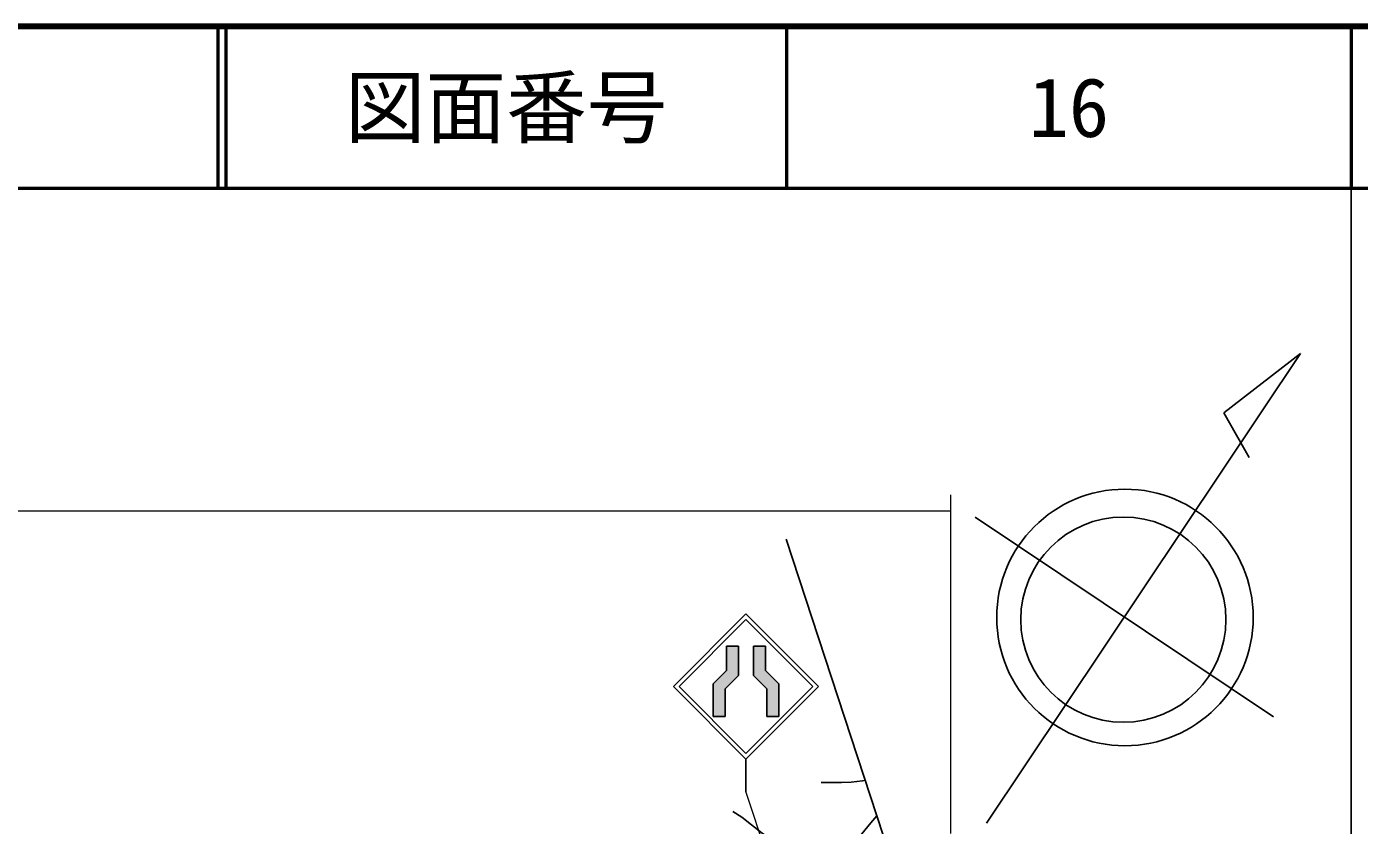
# Model space of a CAD drawing. Units: millimetres, scale not verified. Extents: x 40000 to 680000, y 20000 to 380000.
# Drawn here: x 496906 to 579500, y 330512 to 380000 of the extents above; entities that cross this region are included whole.
import ezdxf
from ezdxf.enums import TextEntityAlignment as Align

# ---------------------------------------------------------------- set-up
doc = ezdxf.new("R2010")
doc.units = ezdxf.units.MM
doc.header["$LTSCALE"] = 1000
for name, color, linetype, lineweight in [('M-BGD', 7, 'Continuous', 25), ('M-BMK-OTRS', 5, 'Continuous', 25), ('M-BMK-SRVR', 3, 'Continuous', 25), ('M-STR-HTXT', 7, 'Continuous', 13), ('M-STR-STRC', 7, 'Continuous', 25), ('M-TTL', 2, 'Continuous', 140), ('M-TTL-BAND', 7, 'Continuous', 25), ('M-TTL-LINE', 7, 'Continuous', 50)]:
    doc.layers.add(name, color=color, linetype=linetype, lineweight=lineweight)
doc.layers.add('M-TTL-TXT', color=7, linetype='Continuous')
doc.styles.add('ＭＳ ゴシック', font='')
doc.styles.get('ＭＳ ゴシック').set_extended_font_data('MS Gothic')

msp = doc.modelspace()

# ---------------------------------------------------------------- hatches: boundary and pattern name
at = {"layer": 'M-STR-STRC'}
for points in [[(540278, 340104), (540278, 341615), (541028, 341615), (541028, 339793), (540195, 338960), (540195, 337251), (539445, 337251), (539445, 339270)], [(541945, 341615), (542695, 341615), (542695, 340104), (543528, 339270), (543528, 337251), (542778, 337251), (542778, 338960), (541945, 339793)]]:
    msp.add_hatch(color=256, dxfattribs=at).paths.add_polyline_path(points)

# ---------------------------------------------------------------- linework, layer by layer
at = {"layer": 'M-BGD'}
for points in [[(546138, 333163), (546268, 333170), (547399, 333174), (548012, 333191), (548706, 333263), (548885, 333304)], [(540680, 331374), (541226, 331010), (541821, 330550), (542491, 330018), (543199, 329521), (544359, 328843), (545647, 328024), (545991, 327759), (546354, 327559), (546476, 327564), (546643, 327643), (546978, 327878), (547350, 328214), (547744, 328667), (548158, 329235), (548675, 329983), (549224, 330669), (549606, 331106)]]:
    msp.add_lwpolyline(points, dxfattribs=at)
at = {"layer": 'M-BMK-OTRS'}
msp.add_line((568912, 272226), (543986, 348244), dxfattribs=at)
at = {"layer": 'M-BMK-SRVR'}
for p, q in [((556397, 330643), (575846, 359742)), ((575846, 359742), (571092, 356073)), ((571092, 356073), (572662, 353308)), ((555685, 349601), (574186, 337235))]:
    msp.add_line(p, q, dxfattribs=at)
for centre, radius in [((564972, 343393), 7948), ((564872, 343259), 6358)]:
    msp.add_circle(centre, radius, dxfattribs=at)
at = {"layer": 'M-STR-HTXT'}
for p, q in [((554172, 351000), (554172, 330000)), ((76931, 350000), (554172, 350000)), ((548427, 311689), (541487, 332615))]:
    msp.add_line(p, q, dxfattribs=at)
at = {"layer": 'M-STR-STRC'}
for p, q in [((536987, 339115), (541487, 343615)), ((545987, 339115), (541487, 343615)), ((537341, 339115), (541487, 343262)), ((545634, 339115), (541487, 343262)), ((540278, 341615), (540278, 340104)), ((540278, 341615), (541028, 341615)), ((541028, 341615), (541028, 339793)), ((541945, 341615), (541945, 339793)), ((541945, 341615), (542695, 341615)), ((542695, 341615), (542695, 340104)), ((539445, 339270), (540278, 340104)), ((540195, 338960), (541028, 339793)), ((542778, 338960), (541945, 339793)), ((543528, 339270), (542695, 340104)), ((536987, 339115), (541487, 334615)), ((537341, 339115), (541487, 334968)), ((539445, 339270), (539445, 337251)), ((540195, 338960), (540195, 337251)), ((541487, 334968), (545634, 339115)), ((541487, 334615), (545987, 339115)), ((542778, 338960), (542778, 337251)), ((543528, 339270), (543528, 337251)), ((539445, 337251), (540195, 337251)), ((542778, 337251), (543528, 337251)), ((541487, 334615), (541487, 332615))]:
    msp.add_line(p, q, dxfattribs=at)
at = {"layer": 'M-TTL'}
msp.add_line((680000, 380000), (40000, 380000), dxfattribs=at)
at = {"layer": 'M-TTL-BAND'}
msp.add_line((579000, 20000), (579000, 370000), dxfattribs=at)
at = {"layer": 'M-TTL-LINE'}
for p, q in [((508747, 380000), (508747, 370000)), ((509247, 380000), (509247, 370000)), ((543997, 380000), (543997, 370000)), ((579000, 380000), (579000, 370000)), ((40000, 370000), (680000, 370000))]:
    msp.add_line(p, q, dxfattribs=at)

# ---------------------------------------------------------------- texts
at = {"layer": 'M-TTL-TXT', "style": 'ＭＳ ゴシック'}
for s, p in [('図面番号', (526622, 375000)), ('16', (561497, 375000))]:
    msp.add_text(s, height=3666, dxfattribs=at).set_placement(p, align=Align.MIDDLE_CENTER)

doc.saveas('drawing.dxf')
